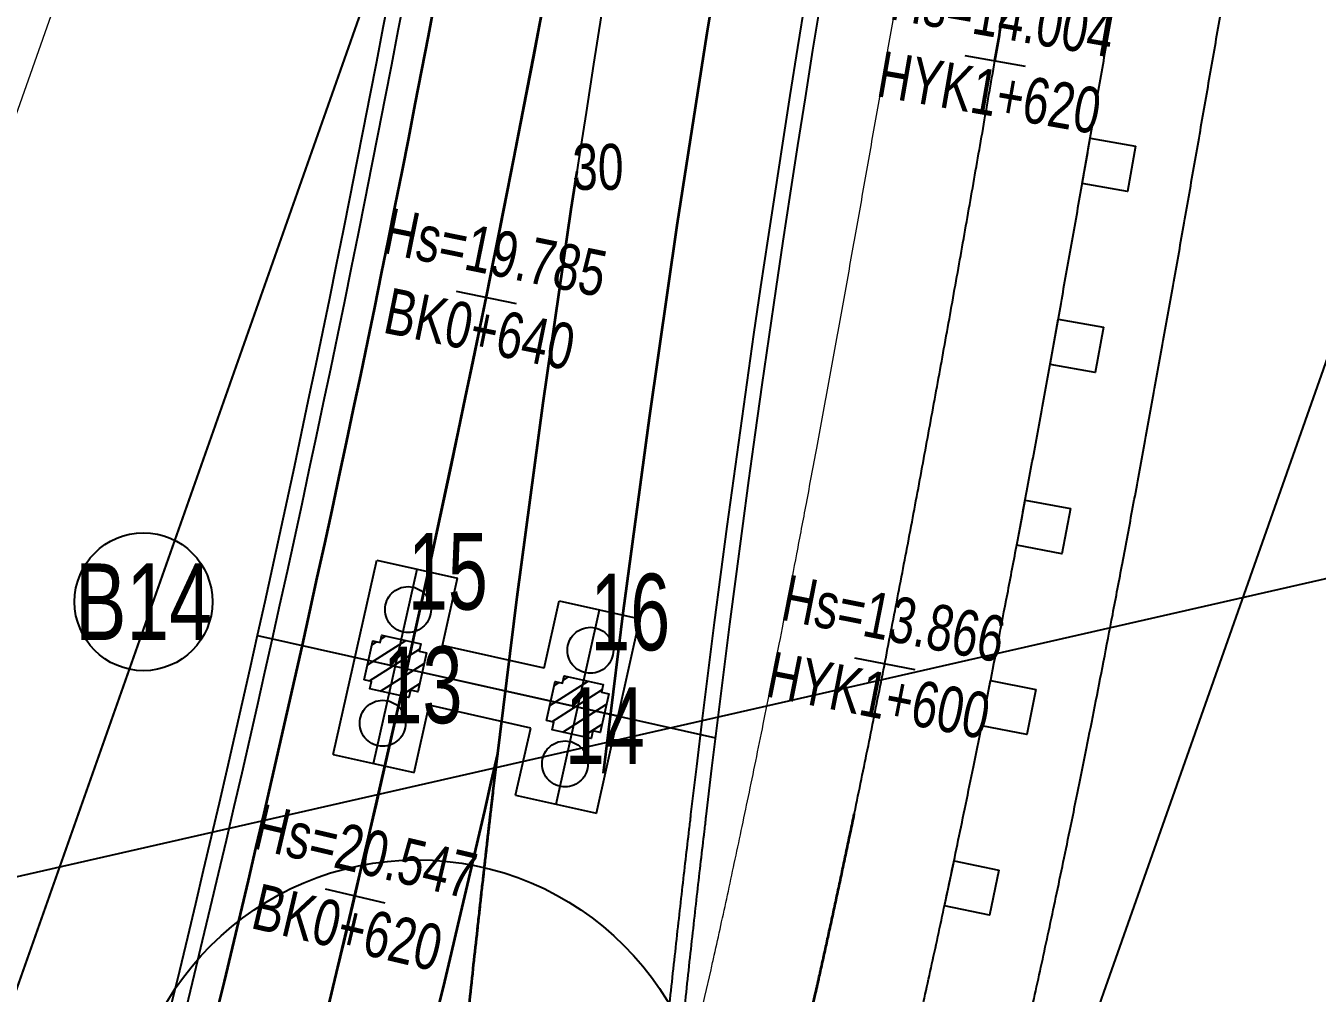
# Model space of a CAD drawing. Extents: x 0 to 558779, y 0 to 2762081.
# Drawn here: x 519965.1 to 520007.26, y 2757828.8 to 2757860.37 of the extents above; entities that cross this region are included whole.
import ezdxf
from ezdxf.enums import TextEntityAlignment as Align

# ---------------------------------------------------------------- set-up
doc = ezdxf.new("R2010")
doc.units = 0
doc.header["$LTSCALE"] = 20
for name, pattern in [('CENTER', [2, 1.25, -0.25, 0.25, -0.25]), ('DASHED', [19.049999999999997, 12.7, -6.349999999999999]), ('HIDDEN', [0.375, 0.25, -0.125])]:
    doc.linetypes.add(name, pattern=pattern)
for name, color, linetype in [('B-标线', 8, 'Continuous'), ('DL-中心线', 10, 'Continuous'), ('DL-人行道边线', 1, 'Continuous'), ('DL-树池', 110, 'Continuous'), ('DL-非机动车道边线', 6, 'Continuous'), ('K-控制', 230, 'Continuous'), ('L-洛秀互通匝道边线', 140, 'Continuous'), ('L-脊线', 222, 'Continuous'), ('L-辅路绿化带', 3, 'Continuous'), ('QL-分孔线', 4, 'Continuous'), ('QL-墩号', 6, 'Continuous'), ('QL-桥墩', 191, 'Continuous'), ('QL-桥跨数值', 6, 'Continuous'), ('RD-红线', 230, 'Continuous'), ('XW_B', 7, 'Continuous'), ('XW_F', 7, 'Continuous'), ('XW_HY-海江大道右辅路', 7, 'Continuous'), ('YD-G2', 96, 'Continuous'), ('桩号-B', 7, 'Continuous'), ('桩号-HY-海江大道右辅路', 7, 'Continuous'), ('设计高-B', 7, 'Continuous'), ('设计高-HY-海江大道右辅路', 7, 'Continuous'), ('设计高-地面高-B', 7, 'Continuous'), ('设计高-地面高-HY-海江大道右辅路', 7, 'Continuous')]:
    doc.layers.add(name, color=color, linetype=linetype)
doc.layers.add('坐标标注', color=6, linetype='Continuous', plot=False)
doc.styles.get("Standard").update_dxf_attribs({"font": 'fsdb_e.shx', "width": 0.7, "bigfont": 'hzdx.shx'})

# ---------------------------------------------------------------- blocks, each defined once
blk = doc.blocks.new('shuchi01')
at = {"layer": 'DL-树池', "color": 3}
blk.add_lwpolyline([(-0.75, 1.5), (0.75, 1.5), (0.75, 0), (-0.75, 0)], close=True, dxfattribs=at)
blk = doc.blocks.new('17m柱式墩双排桩4根1.5')
h = blk.add_hatch()
h.set_pattern_fill('ANSI31', color=3, scale=0.15)
h.set_pattern_definition([(45, (-2.450000000024738, -0.1499999995342662), (-0.3367596045400932, 0.3367596045400933), [])])
h.paths.add_polyline_path([(-3.950000000024745, -0.6499999997672133), (-3.950000000024724, 0.6500000002329029), (-3.70000000002473, 0.6500000002329029), (-3.70000000002473, 0.9000000002329029), (-2.40000000002473, 0.9000000002329029), (-2.40000000002473, 0.6500000002329029), (-2.15000000002473, 0.6500000002329029), (-2.150000000024752, -0.6499999997670969), (-2.400000000024752, -0.6499999997670969), (-2.400000000024752, -0.8999999997670968), (-3.700000000024752, -0.8999999997672132), (-3.700000000024752, -0.6499999997672133)])
h = blk.add_hatch()
h.set_pattern_fill('ANSI31', color=3, scale=0.15)
h.set_pattern_definition([(45, (3.650000000141153, -0.1499999997670969), (-0.3367596045400932, 0.3367596045400933), [])])
h.paths.add_polyline_path([(2.150000000141146, -0.6500000000000439), (2.150000000141168, 0.6500000000000723), (2.400000000141161, 0.6500000000000723), (2.400000000141161, 0.9000000000000722), (3.700000000141161, 0.9000000000000722), (3.700000000141161, 0.6500000000000723), (3.950000000141161, 0.6500000000000723), (3.950000000141138, -0.6499999999999276), (3.700000000141138, -0.6499999999999276), (3.700000000141138, -0.8999999999999275), (2.400000000141139, -0.9000000000000438), (2.400000000141139, -0.6500000000000439)])
at = {"layer": 'QL-桥墩', "color": 1}
for p, q in [((-4.400000000030559, 3.25), (-1.700000000018917, 3.25)), ((-4.400000000088767, -3.249999999534338), (-4.400000000030559, 3.25)), ((-1.700000000018917, 1), (-1.700000000018917, 3.25)), ((1.70000000019354, 3.25), (4.400000000146973, 3.25)), ((1.70000000019354, 1), (1.70000000019354, 3.25)), ((4.400000000088767, -3.249999999534338), (4.400000000146973, 3.25)), ((1.70000000019354, 1), (-1.700000000018917, 1)), ((-1.700000000077125, -3.249999999534338), (-1.700000000077125, -0.9999999995343388)), ((1.700000000135332, -0.9999999995343388), (-1.700000000077125, -0.9999999995343388)), ((1.700000000135332, -3.249999999534338), (1.700000000135332, -0.9999999995343388)), ((-4.400000000088767, -3.249999999534338), (-1.700000000077125, -3.249999999534338)), ((1.700000000135332, -3.249999999534338), (4.400000000088767, -3.249999999534338))]:
    blk.add_line(p, q, dxfattribs=at)
at = {"layer": 'QL-桥墩', "color": 3, "linetype": 'CENTER'}
for p, q in [((-3.050000000053842, -3.249999999534338), (-3.049999999995634, 3.25)), ((3.050000000112049, -3.249999999534338), (3.050000000170257, 3.25)), ((4.400000000088767, 0), (-4.400000000088767, 0))]:
    blk.add_line(p, q, dxfattribs=at)
at = {"layer": 'QL-桥墩', "color": 1}
for points in [[(-3.950000000024745, -0.6499999997672133), (-3.950000000024745, 0.6500000002329029), (-3.70000000002473, 0.6500000002329029), (-3.70000000002473, 0.9000000002329029), (-2.40000000002473, 0.9000000002329029), (-2.40000000002473, 0.6500000002329029), (-2.15000000002473, 0.6500000002329029), (-2.15000000002473, -0.6499999997670969), (-2.400000000024752, -0.6499999997670969), (-2.400000000024752, -0.8999999997670968), (-3.700000000024752, -0.8999999997670968), (-3.700000000024752, -0.6499999997672133)], [(2.150000000141146, -0.6500000000000439), (2.150000000141146, 0.6500000000000723), (2.400000000141161, 0.6500000000000723), (2.400000000141161, 0.9000000000000722), (3.700000000141161, 0.9000000000000722), (3.700000000141161, 0.6500000000000723), (3.950000000141161, 0.6500000000000723), (3.950000000141161, -0.6499999999999276), (3.700000000141138, -0.6499999999999276), (3.700000000141138, -0.8999999999999275), (2.400000000141139, -0.8999999999999275), (2.400000000141139, -0.6500000000000439)]]:
    blk.add_lwpolyline(points, close=True, dxfattribs=at)
at = {"layer": 'QL-桥墩', "color": 3, "linetype": 'DASHED'}
for centre in [(-3.049999999995634, 1.899999999906867), (3.050000000170257, 1.899999999906867), (-3.050000000053842, -1.899999999441206), (3.050000000112049, -1.899999999441206)]:
    blk.add_circle(centre, 0.75, dxfattribs=at)

msp = doc.modelspace()

# ---------------------------------------------------------------- linework, layer by layer
at = {"layer": 'B-标线', "linetype": 'HIDDEN', "lineweight": 35, "ltscale": 5, "flags": 128}
for points in [[(520609.6655267543, 2757632.942386146), (520351.860715672, 2757657.356657926, 0.0142954931674204), (520266.2910289073, 2757662.997860127), (520121.2049930767, 2757668.403500205, -0.0003858024882772), (520115.6533972667, 2757668.613202279, -0.0011574079242256), (520110.1024795331, 2757668.840037702, -0.0019290147383579), (520104.5530765753, 2757669.101133095, -0.0027006238494708), (520099.0063422267, 2757669.413599177, -0.0034722361763719), (520093.4639056846, 2757669.794516697, -0.004243852637884), (520087.9280291903, 2757670.26091504, -0.0050154741528497), (520082.4017647275, 2757670.829741073, -0.0057871016401356), (520076.8891090991, 2757671.517815843, -0.0065587360186369), (520071.3951564812, 2757672.341776764, -0.0069445560792568), (520066.1996699292, 2757673.265194466, -0.0069445560792568), (520061.4839543831, 2757674.239366822, -0.0069445560792568), (520057.145816241, 2757675.26207025, -0.0069445560792568), (520053.116621802, 2757676.33098242, -0.0069445560792568), (520049.3477218264, 2757677.44382767, -0.0069445560792568), (520045.8032062448, 2757678.598425422, -0.0069445560792568), (520042.4557171294, 2757679.792701573, -0.0069445560792568), (520039.2838764889, 2757681.024685468, -0.0069445560792568), (520036.2706274535, 2757682.292501594, -0.0069445560792568), (520033.4021213161, 2757683.594359822, -0.0069445560792568), (520030.6669458304, 2757684.928545804, -0.0069445560792568), (520028.0555750342, 2757686.293412147, -0.0069445560792568), (520025.5599675548, 2757687.687370587, -0.0034722361763719), (520024.3533928118, 2757688.394777471, -0.2411716790377774), (519975.9078850426, 2757765.623604524, -0.0012152783760594), (519975.8665642704, 2757766.111391615, -0.0024305603418171), (519975.7894022681, 2757767.108924404, -0.0024305603418171), (519975.7198663742, 2757768.137896793, -0.0024305603418171), (519975.6583859861, 2757769.201280887, -0.0024305603418171), (519975.605452934, 2757770.302577425, -0.0024305603418171), (519975.5616367919, 2757771.445956139, -0.0024305603418171), (519975.5276055686, 2757772.636447924, -0.0024305603418171), (519975.5041543424, 2757773.880214289, -0.0024305603418171), (519975.4922459954, 2757775.184935856, -0.0024305603418171), (519975.493071088, 2757776.560391213, -0.0024305603418171), (519975.5081394032, 2757778.019354284, -0.0024305603418171), (519975.5394268429, 2757779.579054773, -0.0024305603418171), (519975.5896259424, 2757781.263704881, -0.0024305603418171), (519975.6626083313, 2757783.10923305, -0.0022955287234048), (519975.7578202559, 2757785.051338175, -0.0020254657327883), (519975.8698121279, 2757786.99254948, -0.0017554030376208), (519975.9964796569, 2757788.932859764, -0.001485340598509), (519976.1357206035, 2757790.872309435, -0.0012152783760594), (519976.2854349636, 2757792.81097969, -0.0009452163308787), (519976.4435249318, 2757794.748985688, -0.0006751544235736), (519976.6078946816, 2757796.686469747, -0.0004050926147512), (519976.7764499998, 2757798.623594541, -0.0001350308650182), (519976.9470978088, 2757800.560536312, -2.25051440367e-05), (519977.118152467, 2757802.497442221, -6.75154322014e-05), (519977.2895558447, 2757804.434317296, -0.0001125257206395), (519977.4616566448, 2757806.371130516, -0.0001575360095337), (519977.6348035365, 2757808.307850482, -0.0002025462990661), (519977.8093451386, 2757810.24444523, -0.0002475565894192), (519977.9856300011, 2757812.180882045, -0.0002925668807754), (519978.1640065873, 2757814.117127267, -0.0003375771733171), (519978.3448232545, 2757816.053146108, -0.0003825874672265), (519978.5284282338, 2757817.988902465, -0.0004050926147512), (519978.7057290286, 2757819.827350507, -0.0004050926147512), (519978.8702415201, 2757821.504706562, -0.0004050926147512), (519979.0250333045, 2757823.057028262, -0.0004050926147512), (519979.1721601392, 2757824.508637816, -0.0004050926147512), (519979.3130768965, 2757825.876861144, -0.0004050926147512), (519979.4488563536, 2757827.174558009, -0.0004050926147512), (519979.580315327, 2757828.411584736, -0.0004050926147512), (519979.70809198, 2757829.595693177, -0.0004050926147512), (519979.8326955652, 2757830.733110739, -0.0004050926147512), (519979.9545397215, 2757831.828929741, -0.0004050926147512), (519980.0739655126, 2757832.887377538, -0.0004050926147512), (519980.1912578159, 2757833.912009216, -0.0004050926147512), (519980.3066572624, 2757834.905848376, -0.0002025462990661), (519980.3637124954, 2757835.3920467, -0.0425986576840793), (520000.8749505544, 2757935.361123581)], [(520609.9955025319, 2757636.426796568), (520352.1906914495, 2757660.841068348, 0.0142954931674129), (520266.4213420827, 2757666.495433354), (520121.335306252, 2757671.901073432, -0.0003858024882766), (520115.7882082409, 2757672.11060503, -0.001157407924223), (520110.2534806839, 2757672.33677885, -0.0019290147383588), (520104.7310539899, 2757672.596605029, -0.0027006238494536), (520099.2220682497, 2757672.906944605, -0.0034722361763907), (520093.7281280264, 2757673.284529097, -0.004243852637915), (520088.2514546544, 2757673.745939569, -0.0050154741528559), (520082.7950360333, 2757674.307576274, -0.0057871016401582), (520077.3627732975, 2757674.985616619, -0.0065587360187149), (520071.9596235064, 2757675.795959297, -0.0069445560793792), (520066.8599427767, 2757676.702350233, -0.0069445560792417), (520062.2395694713, 2757677.656828723, -0.0069445560792471), (520057.9961511051, 2757678.657203623, -0.0069445560792128), (520054.0609956497, 2757679.701169067, -0.0069445560794058), (520050.3853894883, 2757680.786468217, -0.0069445560792802), (520046.9333554728, 2757681.910941494, -0.006944556079088), (520043.6774674433, 2757683.072537876, -0.0069445560793514), (520040.5962788172, 2757684.269311814, -0.0069445560788217), (520037.6726642282, 2757685.499414888, -0.0069445560794904), (520034.8927068451, 2757686.761086016, -0.0069445560793021), (520032.2449268635, 2757688.05264181, -0.0069445560789575), (520029.7197314632, 2757689.372467746, -0.0069445560788701), (520027.3090132219, 2757690.719010284, -0.0034722361763119), (520026.1445302901, 2757691.401740479, -0.2411716790375909), (519979.3946643127, 2757765.927529387, -0.0012152783755956), (519979.3547813876, 2757766.398343427, -0.0024305603412875), (519979.2802488825, 2757767.361886686, -0.0024305603425808), (519979.2130076527, 2757768.35690366, -0.0024305603420985), (519979.1534916897, 2757769.386310939, -0.0024305603416005), (519979.1021926242, 2757770.453612323, -0.0024305603412006), (519979.0596798571, 2757771.56298056, -0.0024305603415051), (519979.0266212499, 2757772.7194495, -0.0024305603415742), (519979.0038117561, 2757773.929183516, -0.0024305603418798), (519978.9922141512, 2757775.199865946, -0.0024305603421658), (519978.993018899, 2757776.541277879, -0.0024305603422102), (519979.0077356843, 2757777.966195378, -0.0024305603414892), (519979.0383402842, 2757779.491849666, -0.0024305603420934), (519979.0875250347, 2757781.142453328, -0.0024305603419975), (519979.1591611854, 2757782.953932895, -0.0022955287237497), (519979.252798102, 2757784.863908574, -0.0020254657330813), (519979.3631567591, 2757786.776810548, -0.0017554030374892), (519979.4882233513, 2757788.692597465, -0.0014853405983559), (519979.6259751935, 2757790.611305799, -0.0012152783758832), (519979.7743795529, 2757792.533012689, -0.0009452163309786), (519979.931393631, 2757794.45782948, -0.0006751544236636), (519980.0949643612, 2757796.385895214, -0.000405092614799), (519980.2630280596, 2757798.317370061, -0.0001350308650087), (519980.433509961, 2757800.252428695, -2.25051440357e-05), (519980.6045692415, 2757802.189386911, -6.7515432189e-05), (519980.7758892982, 2757804.12532045, -0.0001125257206332), (519980.9478506647, 2757806.060564492, -0.0001575360095229), (519981.1208011631, 2757807.995087716, -0.0002025462990549), (519981.2950882254, 2757809.928858263, -0.0002475565894369), (519981.4710588762, 2757811.861843559, -0.0002925668807583), (519981.6490597156, 2757813.794010115, -0.0003375771733136), (519981.8294368978, 2757815.725323356, -0.0003825874672698), (519982.0125361133, 2757817.65574742, -0.0004050926147197), (519982.1892920032, 2757819.48854525, -0.0004050926148263), (519982.3532501515, 2757821.160249201, -0.0004050926148144), (519982.5074786498, 2757822.706921968, -0.0004050926147488), (519982.6540331807, 2757824.152884921, -0.0004050926147412), (519982.7943685761, 2757825.515463521, -0.0004050926147867), (519982.9295575893, 2757826.807517265, -0.0004050926147415), (519983.0604170223, 2757828.038902311, -0.0004050926147371), (519983.1875850297, 2757829.217370408, -0.0004050926147824), (519983.3115708579, 2757830.349148895, -0.0004050926147083), (519983.4327881422, 2757831.439330045, -0.0004050926146768), (519983.5515779444, 2757832.492141186, -0.0004050926146908), (519983.6682251405, 2757833.511137387, -0.0004050926147577), (519983.7829703609, 2757834.499342237, -0.0002025462990344), (519983.8396938712, 2757834.982713736, -0.0425986576840995), (520004.231282652, 2757934.368634362, -0.0425986576840995)]]:
    msp.add_lwpolyline(points, format="xyb", dxfattribs=at)
at = {"layer": 'B-标线', "lineweight": 35, "flags": 128}
for points in [[(519860.7566485584, 2757530.995236532, 0.0434382827488778), (519909.9122014295, 2757644.363115183, -0.0210821950738556), (519939.5820597885, 2757722.133353791, 0.054969024401623), (519981.8948120178, 2757860.488835324, -0.0251421008642026), (519996.0672290034, 2757919.102699965)], [(519857.6779090053, 2757532.659977581, 0.0434382827488476), (519906.5924237154, 2757645.471752151, -0.0210821950738416), (519936.367441066, 2757723.517632111, 0.0549690244016316), (519978.4558074881, 2757861.139410333, -0.0251421008642374)], [(519863.8353881118, 2757529.330495483, 0.0434382827489078), (519913.2319791437, 2757643.254478215, -0.0210821950738697), (519942.796678511, 2757720.749075471, 0.0460083429799406), (519980.5089303465, 2757836.614403626, 0.0460083429799406)]]:
    msp.add_lwpolyline(points, format="xyb", dxfattribs=at)
at = {"layer": 'DL-中心线', "linetype": 'CENTER', "lineweight": 35, "ltscale": 5, "flags": 128}
for points in [[(519363.5273810544, 2756865.284840869, -0.064030503402998), (519480.7438330442, 2757085.351303598, -0.0528812578532705), (519557.500512398, 2757172.344059772), (519677.8405108926, 2757282.703608969, 0.0308214522595387), (519737.6746401221, 2757344.779759813, -0.0161285652514949), (519785.3897440073, 2757397.284793174, 0.1076188396310951), (519897.596453659, 2757578.066884262), (519932.4024111663, 2757676.128120687, -0.014927610241384), (519945.3856673033, 2757709.510518174, -0.0002025462990661), (519945.5768338203, 2757709.961183763, -0.0004050926147512), (519945.9686640429, 2757710.88178269, -0.0004050926147512), (519946.3740963722, 2757711.830071774, -0.0004050926147512), (519946.7944188536, 2757712.808797103, -0.0004050926147512), (519947.2311442526, 2757713.821188436, -0.0004050926147512), (519947.686069386, 2757714.871087425, -0.0004050926147512), (519948.1613562953, 2757715.963123151, -0.0004050926147512), (519948.6596459816, 2757717.102958214, -0.0004050926147512), (519949.1842222628, 2757718.297643504, -0.0004050926147512), (519949.7392557495, 2757719.556146756, -0.0004050926147512), (519950.3301817989, 2757720.890171871, -0.0004050926147512), (519950.9643151758, 2757722.315492191, -0.0004050926147512), (519951.6519127407, 2757723.854257048, -0.0004050926147512), (519952.4081629463, 2757725.539312657, -0.0003825874672265), (519953.2071173521, 2757727.312032407, -0.0003375771733171), (519954.0086242454, 2757729.083599602, -0.0002925668807754), (519954.812363202, 2757730.854155293, -0.0002475565894192), (519955.6180143396, 2757732.623841743, -0.0002025462990661), (519956.4252582435, 2757734.392802249, -0.0001575360095337), (519957.2337758892, 2757736.161180966, -0.0001125257206395), (519958.0432485664, 2757737.929122741, -6.75154322014e-05), (519958.8533578, 2757739.696772934, -2.25051440367e-05), (519959.6637852725, 2757741.46427725, 3.75085734058e-05), (519960.4741773861, 2757743.231797777, 0.0001125257206395), (519961.2840390799, 2757744.999561384, 0.0001875428691398), (519962.092839715, 2757746.767810673, 0.0002625600197509), (519962.9000482163, 2757748.536787295, 0.0003375771733171), (519963.7051328552, 2757750.306731459, 0.0004125943306828), (519964.5075610355, 2757752.077881469, 0.0004876114926923), (519965.3067990823, 2757753.850473227, 0.0005626286601899), (519966.1023120331, 2757755.624739765, 0.0006376458340199999), (519966.8935634353, 2757757.400910749, 0.0006751544235736), (519967.6407163718, 2757759.090019372, 0.0006751544235736), (519968.3183375526, 2757760.633203135, 0.0006751544235736), (519968.9416841033, 2757762.063273513, 0.0006751544235736), (519969.5210670467, 2757763.402351994, 0.0006751544235736), (519970.0638452667, 2757764.66618888, 0.0006751544235736), (519970.5754909472, 2757765.866468536, 0.0006751544235736), (519971.0602060335, 2757767.012141817, 0.0006751544235736), (519971.5213014188, 2757768.110244803, 0.0006751544235736), (519971.9614417999, 2757769.166426937, 0.0006751544235736), (519972.3828101779, 2757770.185305487, 0.0006751544235736), (519972.7872220786, 2757771.17071141, 0.0006751544235736), (519973.1762070972, 2757772.125864697, 0.0006751544235736), (519973.5510685241, 2757773.053502465, 0.0003375771733171), (519973.7335594746, 2757773.507750349, 0.0402701393381121), (519990.8888914162, 2757828.802765517, 0.0003375771733171), (519990.9955604457, 2757829.280537225, 0.0006751544235736), (519991.2115886461, 2757830.257453155, 0.0006751544235736), (519991.4315477879, 2757831.265046884, 0.0006751544235736), (519991.6559127095, 2757832.306312556, 0.0006751544235736), (519991.8852450037, 2757833.384770488, 0.0006751544235736), (519992.1202163605, 2757834.50460651, 0.0006751544235736), (519992.3616405946, 2757835.670862682, 0.0006751544235736), (519992.6105186456, 2757836.889704632, 0.0006751544235736), (519992.8681035971, 2757838.168806874, 0.0006751544235736), (519993.1359977572, 2757839.517926806, 0.0006751544235736), (519993.4163034783, 2757840.949794285, 0.0006751544235736), (519993.7118691313, 2757842.481559003, 0.0006751544235736), (519994.0267155826, 2757844.137293977, 0.0006751544235736), (519994.3668369115, 2757845.95268455, 0.0006376458340199999), (519994.7198828032, 2757847.864809218, 0.0005626286601899), (519995.0683375546, 2757849.777775994, 0.0004876114926923), (519995.4127734097, 2757851.691470573, 0.0004125943306828), (519995.7537632859, 2757853.605782262, 0.0003375771733171), (519996.0918806682, 2757855.52060347, 0.0002625600197509), (519996.4276995067, 2757857.43582919, 0.0001875428691398), (519996.7617941197, 2757859.351356482, 0.0001125257206395), (519997.0947390985, 2757861.267083962, 3.75085734058e-05), (519997.4271092152, 2757863.182911275, -2.25051440367e-05), (519997.7594410066, 2757865.098745238, -6.75154322014e-05), (519998.0921177207, 2757867.014519332, -0.0001125257206395), (519998.4254842479, 2757868.930173501, -0.0001575360095337), (519998.7598854133, 2757870.845647314, -0.0002025462990661), (519999.0956659447, 2757872.760879787, -0.0002475565894192), (519999.4331704387, 2757874.675809187, -0.0002925668807754), (519999.7727433264, 2757876.59037285, -0.0003375771733171), (520000.114728839, 2757878.504506997, -0.0003825874672265), (520000.4594709718, 2757880.418146545, -0.0004050926147512), (520000.7897985009, 2757882.235345077, -0.0004050926147512), (520001.093919315, 2757883.893083966, -0.0004050926147512), (520001.3779037707, 2757885.427038328, -0.0004050926147512), (520001.6458331448, 2757886.861273473, -0.0004050926147512), (520001.9006052216, 2757888.212933118, -0.0004050926147512), (520002.144363771, 2757889.49474238, -0.0004050926147512), (520002.3787464868, 2757890.716454837, -0.0004050926147512), (520002.6050371561, 2757891.885741888, -0.0004050926147512), (520002.8242637008, 2757893.008766592, -0.0004050926147512), (520003.0372638996, 2757894.090568884, -0.0004050926147512), (520003.2447309214, 2757895.135332826, -0.0004050926147512), (520003.4472457609, 2757896.146577258, -0.0004050926147512), (520003.6453009023, 2757897.127295091, -0.0002025462990661), (520003.7427902162, 2757897.607024123, -0.0205644065657804), (520015.5661450022, 2757945.502989494), (520034.389390304, 2758010.197369377, -0.0139814833324028), (520060.0633140378, 2758090.043763413), (520086.942384357, 2758166.257196263, 0.0147938106765208), (520122.9792987017, 2758278.960564577, -0.0147938106759421), (520159.0162130429, 2758391.663932884), (520173.5261706288, 2758432.805745641)], [(519647.6745717161, 2757568.166041617, -0.0011574079242256), (519648.227547545, 2757567.534791465, -0.0023148189493666), (519649.3487141022, 2757566.236801732, -0.0023148189493666), (519650.4919624993, 2757564.888200945, -0.0023148189493666), (519651.6597747704, 2757563.484473603, -0.0023148189493666), (519652.8550919154, 2757562.020315297, -0.0023148189493666), (519654.0814374023, 2757560.489424526, -0.0023148189493666), (519655.3430866064, 2757558.884217938, -0.0023148189493666), (519656.6453048849, 2757557.195431423, -0.0023148189493666), (519657.9946915353, 2757555.411545543, -0.0023148189493666), (519659.3996933663, 2757553.517930215, -0.0023148189493666), (519660.8714025193, 2757551.495520035, -0.0023148189493666), (519662.4248575936, 2757549.318660491, -0.0023148189493666), (519664.0812994762, 2757546.951385259, -0.0023148189493666), (519665.8724064789, 2757544.340448674, -0.0021862174748025), (519667.7331889879, 2757541.574851317, -0.0019290147383579), (519669.5711479079, 2757538.794030758, -0.0016718122571332), (519671.3890339765, 2757536.000044372, -0.0014146099970989), (519673.1896396439, 2757533.194888283, -0.0011574079242256), (519674.9757925243, 2757530.380505733, -0.0009002060044837), (519676.7503491183, 2757527.558795617, -0.000643004203844), (519678.5161887593, 2757524.731621173, -0.0003858024882772), (519680.2762077453, 2757521.900818804, -0.0001286008237542), (519682.0333136074, 2757519.068206963, 0.0002893518599271), (519683.7910264721, 2757516.235971932, 0.0008680557735882), (519685.5552899335, 2757513.407814527, 0.00144676026867), (519687.3326261748, 2757510.587857807, 0.0020254657327883), (519689.129500028, 2757507.780315357, 0.0026041725535611), (519690.952288991, 2757504.989535725, 0.0031828811186105), (519692.8072516929, 2757502.220045822, 0.0037615918155628), (519694.7004943133, 2757499.476592927, 0.0043403050320503), (519696.6379344901, 2757496.764184862, 0.0049190211557119), (519698.6252622761, 2757494.088127905, 0.0052083804288723), (519700.5641122967, 2757491.585005109, 0.0052083804288723), (519702.3806164139, 2757489.338260306, 0.0052083804288723), (519704.1049828604, 2757487.294173003, 0.0052083804288723), (519705.7572432091, 2757485.416428367, 0.0052083804288723), (519707.3514080776, 2757483.679106822, 0.0052083804288723), (519708.8976738551, 2757482.062935391, 0.0052083804288723), (519710.4036915977, 2757480.553117224, 0.0052083804288723), (519711.8753426892, 2757479.137995681, 0.0052083804288723), (519713.3172366093, 2757477.808191164, 0.0052083804288723), (519714.7330432791, 2757476.556020888, 0.0052083804288723), (519716.1257223873, 2757475.375095793, 0.0052083804288723), (519717.4976861039, 2757474.260032648, 0.0052083804288723), (519718.8509173166, 2757473.20624344, 0.0026041725535612), (519719.5210325606, 2757472.701070724, 0.2794341890542941), (519802.0833912611, 2757464.769133073, 0.0051398478917646), (519803.5696577113, 2757465.504572254, 0.008689911709733), (519806.1039781636, 2757466.847289192, 0.008689911709733), (519808.6660010595, 2757468.320938609, 0.008689911709733), (519811.2568498991, 2757469.933533752, 0.008689911709733), (519813.8781909904, 2757471.694395165, 0.008689911709733), (519816.5323910221, 2757473.614504457, 0.008689911709733), (519819.222734046, 2757475.706986669, 0.008689911709733), (519821.953727476, 2757477.987783443, 0.008689911709733), (519824.731545702, 2757480.476618202, 0.008689911709733), (519827.5646944215, 2757483.198425058, 0.008689911709733), (519830.4650448557, 2757486.185547098, 0.008689911709733), (519833.4495218603, 2757489.481281311, 0.008689911709733), (519836.5430276002, 2757493.145942628, 0.0083045890511641), (519839.6363442149, 2757497.073931083, 0.0075339510171137), (519842.6037294189, 2757501.09795057, 0.0067633219310222), (519845.4548751993, 2757505.205193287, 0.0059927008775365), (519848.2003398336, 2757509.383856539, 0.0052220869413419), (519850.8514123964, 2757513.623066955, 0.0044514792071574), (519853.419990789, 2757517.912792378, 0.0036808767597316), (519855.9184722089, 2757522.243743617, 0.0029102786838381), (519858.3596547393, 2757526.607268018, 0.0021396840642714), (519860.7566485584, 2757530.995236532, 0.0434382827488778), (519909.9122014295, 2757644.363115183, -0.0210821950738556), (519939.5820597885, 2757722.133353791, 0.054969024401623), (519981.8948120178, 2757860.488835324, -0.0251421008642026), (519996.0672290034, 2757919.102699965), (520034.6498859133, 2758049.578887823, -0.0128878505157745), (520058.477191901, 2758123.129921214)], [(520609.6655267543, 2757632.942386146), (520351.860715672, 2757657.356657926, 0.0142954931674204), (520266.2910289073, 2757662.997860127), (520121.2049930767, 2757668.403500205, -0.0003858024882772), (520115.6533972667, 2757668.613202279, -0.0011574079242256), (520110.1024795331, 2757668.840037702, -0.0019290147383579), (520104.5530765753, 2757669.101133095, -0.0027006238494708), (520099.0063422267, 2757669.413599177, -0.0034722361763719), (520093.4639056846, 2757669.794516697, -0.004243852637884), (520087.9280291903, 2757670.26091504, -0.0050154741528497), (520082.4017647275, 2757670.829741073, -0.0057871016401356), (520076.8891090991, 2757671.517815843, -0.0065587360186369), (520071.3951564812, 2757672.341776764, -0.0069445560792568), (520066.1996699292, 2757673.265194466, -0.0069445560792568), (520061.4839543831, 2757674.239366822, -0.0069445560792568), (520057.145816241, 2757675.26207025, -0.0069445560792568), (520053.116621802, 2757676.33098242, -0.0069445560792568), (520049.3477218264, 2757677.44382767, -0.0069445560792568), (520045.8032062448, 2757678.598425422, -0.0069445560792568), (520042.4557171294, 2757679.792701573, -0.0069445560792568), (520039.2838764889, 2757681.024685468, -0.0069445560792568), (520036.2706274535, 2757682.292501594, -0.0069445560792568), (520033.4021213161, 2757683.594359822, -0.0069445560792568), (520030.6669458304, 2757684.928545804, -0.0069445560792568), (520028.0555750342, 2757686.293412147, -0.0069445560792568), (520025.5599675548, 2757687.687370587, -0.0034722361763719), (520024.3533928118, 2757688.394777471, -0.2411716790377774), (519975.9078850426, 2757765.623604524, -0.0012152783760594), (519975.8665642704, 2757766.111391615, -0.0024305603418171), (519975.7894022681, 2757767.108924404, -0.0024305603418171), (519975.7198663742, 2757768.137896793, -0.0024305603418171), (519975.6583859861, 2757769.201280887, -0.0024305603418171), (519975.605452934, 2757770.302577425, -0.0024305603418171), (519975.5616367919, 2757771.445956139, -0.0024305603418171), (519975.5276055686, 2757772.636447924, -0.0024305603418171), (519975.5041543424, 2757773.880214289, -0.0024305603418171), (519975.4922459954, 2757775.184935856, -0.0024305603418171), (519975.493071088, 2757776.560391213, -0.0024305603418171), (519975.5081394032, 2757778.019354284, -0.0024305603418171), (519975.5394268429, 2757779.579054773, -0.0024305603418171), (519975.5896259424, 2757781.263704881, -0.0024305603418171), (519975.6626083313, 2757783.10923305, -0.0022955287234048), (519975.7578202559, 2757785.051338175, -0.0020254657327883), (519975.8698121279, 2757786.99254948, -0.0017554030376208), (519975.9964796569, 2757788.932859764, -0.001485340598509), (519976.1357206035, 2757790.872309435, -0.0012152783760594), (519976.2854349636, 2757792.81097969, -0.0009452163308787), (519976.4435249318, 2757794.748985688, -0.0006751544235736), (519976.6078946816, 2757796.686469747, -0.0004050926147512), (519976.7764499998, 2757798.623594541, -0.0001350308650182), (519976.9470978088, 2757800.560536312, -2.25051440367e-05), (519977.118152467, 2757802.497442221, -6.75154322014e-05), (519977.2895558447, 2757804.434317296, -0.0001125257206395), (519977.4616566448, 2757806.371130516, -0.0001575360095337), (519977.6348035365, 2757808.307850482, -0.0002025462990661), (519977.8093451386, 2757810.24444523, -0.0002475565894192), (519977.9856300011, 2757812.180882045, -0.0002925668807754), (519978.1640065873, 2757814.117127267, -0.0003375771733171), (519978.3448232545, 2757816.053146108, -0.0003825874672265), (519978.5284282338, 2757817.988902465, -0.0004050926147512), (519978.7057290286, 2757819.827350507, -0.0004050926147512), (519978.8702415201, 2757821.504706562, -0.0004050926147512), (519979.0250333045, 2757823.057028262, -0.0004050926147512), (519979.1721601392, 2757824.508637816, -0.0004050926147512), (519979.3130768965, 2757825.876861144, -0.0004050926147512), (519979.4488563536, 2757827.174558009, -0.0004050926147512), (519979.580315327, 2757828.411584736, -0.0004050926147512), (519979.70809198, 2757829.595693177, -0.0004050926147512), (519979.8326955652, 2757830.733110739, -0.0004050926147512), (519979.9545397215, 2757831.828929741, -0.0004050926147512), (519980.0739655126, 2757832.887377538, -0.0004050926147512), (519980.1912578159, 2757833.912009216, -0.0004050926147512), (519980.3066572624, 2757834.905848376, -0.0002025462990661), (519980.3637124954, 2757835.3920467, -0.0425986576840793), (520000.8749505544, 2757935.361123581)]]:
    msp.add_lwpolyline(points, format="xyb", dxfattribs=at)
at = {"layer": 'DL-人行道边线', "flags": 128}
msp.add_lwpolyline([(519997.8283881581, 2757827.759857952, 0.0006751544236263), (519998.0485057618, 2757828.755266631, 0.0006751544238044), (519998.2724974279, 2757829.781332619, 0.0006751544236791), (519998.5008450298, 2757830.841081676, 0.0006751544232838), (519998.7341101615, 2757831.938034144, 0.0006751544234694), (519998.9729645031, 2757833.076375823, 0.0006751544233855), (519999.218221865, 2757834.261148782, 0.0006751544235669999), (519999.470883193, 2757835.498518708, 0.0006751544237046), (519999.7322015894, 2757836.796160252, 0.0006751544237599999), (520000.0037794033, 2757838.16383107, 0.0006751544236478), (520000.2877190621, 2757839.614261479, 0.0006751544236401), (520000.5868690706, 2757841.164601967, 0.000675154423276), (520000.9052505368, 2757842.83892697, 0.0006751544235295), (520001.2488579996, 2757844.672924516, 0.0006376458339696), (520001.6051487239, 2757846.602623337, 0.0005626286601944), (520001.9564266077, 2757848.531088705, 0.0004876114925806), (520002.3032809553, 2757850.458220492, 0.0004125943306918), (520002.6462967745, 2757852.383905792, 0.0003375771733563), (520002.9860577828, 2757854.308035157, 0.0002625600197174), (520003.3231463069, 2757856.230502087, 0.0001875428691492), (520003.6581431815, 2757858.151202484, 0.0001125257206646), (520003.9916276545, 2757860.070034153, 3.75085734045e-05), (520004.3241772921, 2757861.986896249, -2.25051440353e-05), (520004.6563894196, 2757863.902040351, -6.751543218800001e-05)], format="xyb", dxfattribs=at)
at = {"layer": 'DL-非机动车道边线', "flags": 128}
msp.add_lwpolyline([(519994.4119743047, 2757828.520197601, 0.0006751544235876), (519994.6300472128, 2757829.506359933, 0.000675154423686), (519994.8520226086, 2757830.523189755, 0.000675154423623), (519995.0783788704, 2757831.573697119, 0.0006751544234238), (519995.3096775835, 2757832.66140232, 0.0006751544233877), (519995.5465904328, 2757833.79049117, 0.0006751544234755), (519995.7899312307, 2757834.966005737, 0.0006751544234443), (519996.0407009204, 2757836.194111675, 0.0006751544235194), (519996.3001525945, 2757837.482483569, 0.0006751544236647), (519996.5698885817, 2757838.840878946, 0.0006751544236084), (519996.8520112719, 2757840.282027891, 0.0006751544237031), (519997.1493691029, 2757841.823080495, 0.0006751544234197), (519997.4659830621, 2757843.488110486, 0.0006751544236308), (519997.8078474586, 2757845.31280455, 0.000637645833993), (519998.1625157654, 2757847.233716287, 0.0005626286601262), (519998.5123820812, 2757849.154432349, 0.0004876114926362), (519998.8580271824, 2757851.074845532, 0.0004125943306873), (519999.2000300302, 2757852.994844027, 0.0003375771733764), (519999.5389692254, 2757854.914319314, 0.0002625600197348), (519999.8754229068, 2757856.833165639, 0.0001875428691224), (520000.2099686506, 2757858.751279483, 0.0001125257206521), (520000.5431833765, 2757860.668559057, 3.75085734052e-05), (520000.8756432535, 2757862.584903762, -2.25051440386e-05), (520001.2079152133, 2757864.500392797, -6.75154321948e-05)], format="xyb", dxfattribs=at)
at = {"layer": 'K-控制'}
msp.add_lwpolyline([(519959.0791789847, 2757831.299772262), (520031.202528319, 2757847.716205313), (520110.2832862432, 2757848.112780844)], dxfattribs=at)
msp.add_circle((519977.8882071897, 2757823.619942665), 9.533355494718608, dxfattribs=at)
at = {"layer": 'L-洛秀互通匝道边线', "flags": 128}
for points in [[(519984.1484613624, 2757808.168613907, -0.0001562348206387), (519984.2828680139, 2757809.658355149, -0.0002475565894099), (519984.4585693408, 2757811.588382, -0.0002925668807741), (519984.6362481111, 2757813.517052557, -0.0003375771732871), (519984.816248592, 2757815.444332425, -0.0003825874672674), (519984.9989142958, 2757817.370185954, -0.0004050926147649), (519985.1752031235, 2757819.198140736, -0.000405092614794), (519985.33868612, 2757820.865000023, -0.0004050926148498), (519985.492431802, 2757822.406830851, -0.0004050926147456), (519985.638495787, 2757823.847953861, -0.0004050926146923), (519985.7783328724, 2757825.205694124, -0.0004050926148188), (519985.9130157908, 2757826.492910908, -0.0004050926146876), (519986.0433613323, 2757827.719460228, -0.0004050926147255), (519986.1700076433, 2757828.893093745, -0.0004050926147851), (519986.2934639655, 2757830.020038739, -0.0004050926146934), (519986.4141439311, 2757831.105387445, -0.0004050926146125), (519986.5323886001, 2757832.153367167, -0.0004050926147187), (519986.648482847, 2757833.167532959, -0.0004050926148441), (519986.7626673022, 2757834.150908401, -0.0002025462990066), (519986.8191064758, 2757834.631856882, -0.0425986576840845), (520007.1081387334, 2757933.517929308)], [(519984.6464527379, 2757808.12384126, -0.0001562348206367), (519984.780831312, 2757809.613271296, -0.0002475565893961), (519984.9564877515, 2757811.542805073, -0.000292566880742), (519985.1341128438, 2757813.470892963, -0.0003375771732292), (519985.3140505411, 2757815.397500603, -0.0003825874673133), (519985.4966439929, 2757817.322592377, -0.0004050926147891), (519985.6728549768, 2757819.149739983, -0.0004050926147884), (519985.8362587813, 2757820.815791825, -0.0004050926148766), (519985.9899239939, 2757822.356815663, -0.0004050926147448), (519986.1359062213, 2757823.797132017, -0.0004050926147294), (519986.275660255, 2757825.15406589, -0.0004050926148226), (519986.4102588243, 2757826.440476514, -0.0004050926147296), (519986.5405187171, 2757827.666219881, -0.0004050926147228), (519986.6670780789, 2757828.839047633, -0.0004050926148139), (519986.7904461501, 2757829.965187046, -0.0004050926146627), (519986.9110365626, 2757831.049730345, -0.0004050926146017), (519987.029190376, 2757832.096904831, -0.0004050926146324), (519987.1451924647, 2757833.110265554, -0.0004050926147644), (519987.259283459, 2757834.092836095, -0.000202546299196), (519987.3156752428, 2757834.573380736, -0.0425986576841597), (520007.5876147466, 2757933.376145132, -0.0425986576841597)], [(519856.3587544298, 2757533.374002525, 0.043438510238944), (519905.1696618374, 2757645.946882281, -0.021082195074247), (519934.9897473273, 2757724.110894248, 0.0549690244017581), (519976.9819484034, 2757861.418228194, -0.0251421008644555)], [(519856.7985438164, 2757533.136125878, 0.0434384873648884), (519905.6439157965, 2757645.788505571, -0.0210821950731856), (519935.4489785735, 2757723.913140202, 0.0549690244015069), (519977.4732347648, 2757861.325288907, -0.0251421008641164)]]:
    msp.add_lwpolyline(points, format="xyb", dxfattribs=at)
at = {"layer": 'L-脊线', "lineweight": 35, "ltscale": 5, "flags": 128}
msp.add_lwpolyline([(519977.6745734806, 2757808.750658316, -0.0001562348206684), (519977.8093451387, 2757810.24444523, -0.0002475565893609), (519977.9856300011, 2757812.180882045, -0.0002925668807754), (519978.1640065873, 2757814.117127266, -0.0003375771733171), (519978.3448232545, 2757816.053146108, -0.0003825874671364), (519978.5284282338, 2757817.988902464, -0.0004050926148528), (519978.7057290287, 2757819.827350508, -0.0004050926147512), (519978.8702415202, 2757821.504706563, -0.0004050926148715), (519979.0250333045, 2757823.057028263, -0.0004050926147495), (519979.1721601393, 2757824.508637817, -0.0004050926147512), (519979.3130768965, 2757825.876861144, -0.0004050926147493), (519979.4488563536, 2757827.174558009, -0.0004050926149019), (519979.580315327, 2757828.411584737, -0.0004050926147533), (519979.7080919801, 2757829.595693177, -0.000405092614915), (519979.8326955653, 2757830.73311074, -0.0004050926147512), (519979.9545397215, 2757831.828929742, -0.0004050926147512), (519980.0739655127, 2757832.887377538, -0.0004050926147512), (519980.1912578159, 2757833.912009217, -0.0004050926147512), (519980.3066572624, 2757834.905848376, -0.0002025462990661), (519980.3637124958, 2757835.392046703, -0.0002025462990661)], format="xyb", dxfattribs=at)
at = {"layer": 'L-辅路绿化带', "lineweight": 0, "flags": 128}
for points in [[(519680.8286454048, 2757309.734851426, 0.1036818062369186), (519897.4053389265, 2757666.423691983), (520032.7096049977, 2758050.068009815)], [(519970.4849666492, 2757774.810303479, 0.0402701393379579), (519987.4735085771, 2757829.567723072, 0.0003375771733877), (519987.5791465865, 2757830.040876849, 0.0006751544235594), (519987.7931300795, 2757831.008546377, 0.0006751544237597), (519988.0110729671, 2757832.006904014, 0.0006751544235156), (519988.2334465486, 2757833.038927992, 0.0006751544234372), (519988.4608124239, 2757834.108138656, 0.0006751544237697), (519988.6938422885, 2757835.218721849, 0.0006751544236733), (519988.9333499583, 2757836.375719628, 0.0006751544237050001), (519989.1803363708, 2757837.585297589, 0.0006751544236227), (519989.4360545997, 2757838.85513018, 0.0006751544237014), (519989.7021069328, 2757840.194974666, 0.0006751544235332), (519989.9805956848, 2757841.617560679, 0.0006751544234426), (519990.2743691597, 2757843.140037511, 0.000675154423545), (519990.5874481029, 2757844.786477467, 0.0006751544235159), (519990.9258263644, 2757846.592564549, 0.0006376458338930001), (519991.277249841, 2757848.495902149, 0.0005626286602542), (519991.6242930281, 2757850.401119639, 0.0004876114926334), (519991.9675196368, 2757852.308095614, 0.0004125943306782), (519992.3074965417, 2757854.216720498, 0.0003375771733372), (519992.6447921108, 2757856.126887626, 0.000262560019705), (519992.9799761066, 2757858.038492742, 0.0001875428691582), (519993.3136195889, 2757859.951433482, 0.0001125257206536), (519993.6462948205, 2757861.865608866, 3.75085734064e-05), (519993.9785751767, 2757863.780918788, -2.25051440348e-05), (519994.3109667998, 2757865.697097681, -6.75154322082e-05)]]:
    msp.add_lwpolyline(points, format="xyb", dxfattribs=at)
at = {"layer": 'QL-分孔线'}
msp.add_line((519972.6640928822, 2757840.471997166), (519987.6227348021, 2757837.132941895), dxfattribs=at)
at = {"layer": 'QL-墩号'}
msp.add_circle((519968.9440134079, 2757841.57542301), 2.25, dxfattribs=at)
at = {"layer": 'RD-红线'}
msp.add_lwpolyline([(520096.4821294233, 2757671.154541827), (520096.1186092541, 2757671.154540345), (520095.712877287, 2757671.154538691), (520095.7128772869, 2757671.154538691), (519947.557475239, 2757676.674537736, -0.5056460919874985), (519923.5528524703, 2757711.970126416), (519982.3336756551, 2757878.638402797, -0.000168438111345), (519982.3985000005, 2757878.822009773, -0.000168438111345)], format="xyb", dxfattribs=at)
at = {"layer": 'XW_B', "color": 2}
msp.add_arc((519333.3968149137, 2757983.168694111), 660, 336.702333814262, 349.2876405263025, dxfattribs=at)
msp.add_arc((519333.3968149137, 2757983.168694111), 660, 336.702333814262, 349.2876405263025, dxfattribs=at)
at = {"layer": 'XW_F', "color": 1, "flags": 128}
msp.add_lwpolyline([(519976.9470978088, 2757800.560536312), (519976.9910693353, 2757801.058599064, -6.72516390849e-05), (519977.2462560544, 2757803.945618234, -0.0001672516405431), (519977.5027967724, 2757806.832517357, -0.0002672516453462), (519977.76184612, 2757809.71919237, -0.0003672516554944), (519978.0245584561, 2757812.605536202, -0.0004672516729877), (519978.2920877364, 2757815.491437385, -0.0005672516998259), (519978.5655873693, 2757818.376778673, -0.0006672517380092), (519978.8462100648, 2757821.261435656, -0.0007672517895376), (519979.135107666, 2757824.145275385, -0.000867251856411), (519979.4334309654, 2757827.028154984, -0.0009672519406294), (519979.7423294995, 2757829.909920279, -0.0010672520441929), (519980.0629513222, 2757832.790404421, -0.0008405893120219999), (519980.3046002325, 2757834.888255688, -0.0002113529773408), (519980.3637124954, 2757835.3920467)], format="xyb", dxfattribs=at)
msp.add_lwpolyline([(519976.9470978088, 2757800.560536312), (519976.9910693353, 2757801.058599064, -6.72516390849e-05), (519977.2462560544, 2757803.945618234, -0.0001672516405431), (519977.5027967724, 2757806.832517357, -0.0002672516453462), (519977.76184612, 2757809.71919237, -0.0003672516554944), (519978.0245584561, 2757812.605536202, -0.0004672516729877), (519978.2920877364, 2757815.491437385, -0.0005672516998259), (519978.5655873693, 2757818.376778673, -0.0006672517380092), (519978.8462100648, 2757821.261435656, -0.0007672517895376), (519979.135107666, 2757824.145275385, -0.000867251856411), (519979.4334309654, 2757827.028154984, -0.0009672519406294), (519979.7423294995, 2757829.909920279, -0.0010672520441929), (519980.0629513222, 2757832.790404421, -0.0008405893120219999), (519980.3046002325, 2757834.888255688, -0.0002113529773408), (519980.3637124954, 2757835.3920467)], format="xyb", dxfattribs=at)
at = {"layer": 'XW_F', "color": 2}
msp.add_arc((520576.2461673, 2757765.220114589), 600, 163.5267091280745, 173.283703345178, dxfattribs=at)
msp.add_arc((520576.2461673, 2757765.220114589), 600, 163.5267091280745, 173.283703345178, dxfattribs=at)
at = {"layer": 'XW_HY-海江大道右辅路', "color": 6, "flags": 128}
msp.add_lwpolyline([(519990.8888914162, 2757828.802765517, 0.0003272024182043), (519990.9915707612, 2757829.262612741, 0.0002412210713358), (519991.0683055442, 2757829.608105875, 0.001472272833918), (519991.5474771612, 2757831.801363725, 0.0013722726315486), (519992.0141635448, 2757833.997312532, 0.0012722724566248), (519992.4692289707, 2757836.195699345, 0.0011722723071465), (519992.9135409686, 2757838.396285088, 0.0010722721811137), (519993.3479699667, 2757840.598843537, 0.0009722720765263), (519993.7733889626, 2757842.803160284, 0.0008722719913844), (519994.1906732171, 2757845.009031707, 0.000772271923688), (519994.6006999692, 2757847.216263923, 0.0006722718714369999), (519995.0043481719, 2757849.424671741, 0.0005722718326314), (519995.4024982435, 2757851.634077616, 0.0004722718052713), (519995.7960318357, 2757853.844310592, 0.0003722717873566), (519996.1858316143, 2757856.055205253, 0.0002722717768874), (519996.5727810507, 2757858.266600658, 0.0001722717718636), (519996.9577642228, 2757860.478339285, 7.22717702852e-05), (519997.3416656224, 2757862.690265974), (519997.4271092152, 2757863.182911275)], format="xyb", dxfattribs=at)
msp.add_lwpolyline([(519990.8888914162, 2757828.802765517, 0.0003272024182043), (519990.9915707612, 2757829.262612741, 0.0002412210713358), (519991.0683055442, 2757829.608105875, 0.001472272833918), (519991.5474771612, 2757831.801363725, 0.0013722726315486), (519992.0141635448, 2757833.997312532, 0.0012722724566248), (519992.4692289707, 2757836.195699345, 0.0011722723071465), (519992.9135409686, 2757838.396285088, 0.0010722721811137), (519993.3479699667, 2757840.598843537, 0.0009722720765263), (519993.7733889626, 2757842.803160284, 0.0008722719913844), (519994.1906732171, 2757845.009031707, 0.000772271923688), (519994.6006999692, 2757847.216263923, 0.0006722718714369999), (519995.0043481719, 2757849.424671741, 0.0005722718326314), (519995.4024982435, 2757851.634077616, 0.0004722718052713), (519995.7960318357, 2757853.844310592, 0.0003722717873566), (519996.1858316143, 2757856.055205253, 0.0002722717768874), (519996.5727810507, 2757858.266600658, 0.0001722717718636), (519996.9577642228, 2757860.478339285, 7.22717702852e-05), (519997.3416656224, 2757862.690265974), (519997.4271092152, 2757863.182911275)], format="xyb", dxfattribs=at)
at = {"layer": 'XW_HY-海江大道右辅路', "color": 2}
msp.add_arc((519639.5923708144, 2757907.484114088), 360, 338.1513200885273, 347.3755720665934, dxfattribs=at)
msp.add_arc((519639.5923708144, 2757907.484114088), 360, 338.1513200885273, 347.3755720665934, dxfattribs=at)
at = {"layer": 'YD-G2'}
msp.add_lwpolyline([(519982.3996205743, 2757878.825931547), (520003.4899128965, 2757893.645981173), (520022.8938150332, 2757892.922948753), (519992.7024588902, 2757807.318909613, 0.505646091983873), (520065.1688102096, 2757700.765893637), (520120.4107215973, 2757698.707455628), (520118.9474799462, 2757694.31260996, 0.0011345651286379), (520116.0734534892, 2757685.614671778), (520096.4824033703, 2757671.157998502), (520096.118883201, 2757671.157998502), (520095.7131512339, 2757671.157998502), (519947.5577716915, 2757676.678601553, -0.140866623659724), (519933.6465735544, 2757681.244459689, 0.0027272208952008), (519934.1916098254, 2757681.74009143, 0.0067116931775402), (519935.4888203675, 2757682.965245151, 0.0064475965347074), (519936.6854142758, 2757684.156496309, 0.3637241415611307), (519943.1110625141, 2757767.428043626), (519982.3347954805, 2757878.642324835, -0.0026198115798965), (519982.3996205743, 2757878.825931547)], format="xyb", close=True, dxfattribs=at)
at = {"layer": '设计高-地面高-B'}
for p, q in [((519979.151685945, 2757851.709017635), (519981.1114882851, 2757851.310050483)), ((519974.8722018814, 2757832.204036278), (519976.8190164094, 2757831.745873432))]:
    msp.add_line(p, q, dxfattribs=at)
at = {"layer": '设计高-地面高-HY-海江大道右辅路'}
for p, q in [((519995.7556055886, 2757859.402192019), (519997.7259692884, 2757859.059165941)), ((519992.1626236411, 2757839.750618114), (519994.1248716904, 2757839.363859024))]:
    msp.add_line(p, q, dxfattribs=at)

# ---------------------------------------------------------------- block references
at = {"layer": 'DL-树池'}
for p, rotation in [((519999.7238953251, 2757855.967514211), 260.057704167103), ((519998.6758106657, 2757850.059768919), 259.7936840972476), ((519997.5921671042, 2757844.158451248), 259.3678928302097), ((519996.456390466, 2757838.266957731), 258.7808965853066), ((519995.25206329, 2757832.389110756), 258.0336083523837)]:
    msp.add_blockref('shuchi01', p, dxfattribs=dict(at, rotation=rotation))
at = {"layer": 'QL-桥墩', "lineweight": 35, "rotation": 347.4167722590384}
msp.add_blockref('17m柱式墩双排桩4根1.5', (519980.1434138421, 2757838.802469531), dxfattribs=at)

# ---------------------------------------------------------------- texts
at = {"layer": 'QL-墩号', "width": 0.75}
msp.add_text('B14', height=2.5, dxfattribs=at).set_placement((519968.9440134079, 2757841.57542301), align=Align.MIDDLE_CENTER)
at = {"layer": 'QL-桥跨数值', "lineweight": 35, "width": 0.75}
msp.add_text('30', height=1.5, dxfattribs=at).set_placement((519983.7787223088, 2757854.568708201), align=Align.BOTTOM_CENTER)
at = {"layer": '坐标标注', "width": 0.7}
for s, p in [('15', (519977.5806024276, 2757841.321298158)), ('16', (519983.5340839501, 2757839.992367098)), ('13', (519976.7527437345, 2757837.612571965)), ('14', (519982.7062252571, 2757836.283640904))]:
    msp.add_text(s, height=2.5, dxfattribs=at).set_placement(p)
at = {"layer": '桩号-B', "width": 0.75}
for s, rotation, p in [('BK0+640', 348.4932383922944, (519980.0717420422, 2757851.215563708)), ('BK0+620', 346.7570026766546, (519975.7768847184, 2757831.682932676))]:
    msp.add_text(s, height=1.5, rotation=rotation, dxfattribs=at).set_placement(p, align=Align.TOP_CENTER)
at = {"layer": '桩号-HY-海江大道右辅路', "width": 0.75}
for s, rotation, p in [('HYK1+620', 350.1241979668911, (519996.6893335265, 2757858.935124425)), ('HYK1+600', 348.8499233741088, (519993.0857338024, 2757839.262901362))]:
    msp.add_text(s, height=1.5, rotation=rotation, dxfattribs=at).set_placement(p, align=Align.TOP_CENTER)
at = {"layer": '设计高-B', "width": 0.75}
for s, rotation, p in [('Hs=19.785', 348.4932383922944, (519980.1914321879, 2757851.80350441)), ('Hs=20.547', 346.7570026766546, (519975.9143335723, 2757832.266977035))]:
    msp.add_text(s, height=1.5, rotation=rotation, dxfattribs=at).set_placement(p, align=Align.BOTTOM_CENTER)
at = {"layer": '设计高-HY-海江大道右辅路', "width": 0.75}
for s, rotation, p in [('Hs=14.004', 350.1241979668911, (519996.7922413503, 2757859.526233535)), ('Hs=13.866', 348.8499233741088, (519993.2017615292, 2757839.851575777))]:
    msp.add_text(s, height=1.5, rotation=rotation, dxfattribs=at).set_placement(p, align=Align.BOTTOM_CENTER)

doc.saveas('drawing.dxf')
